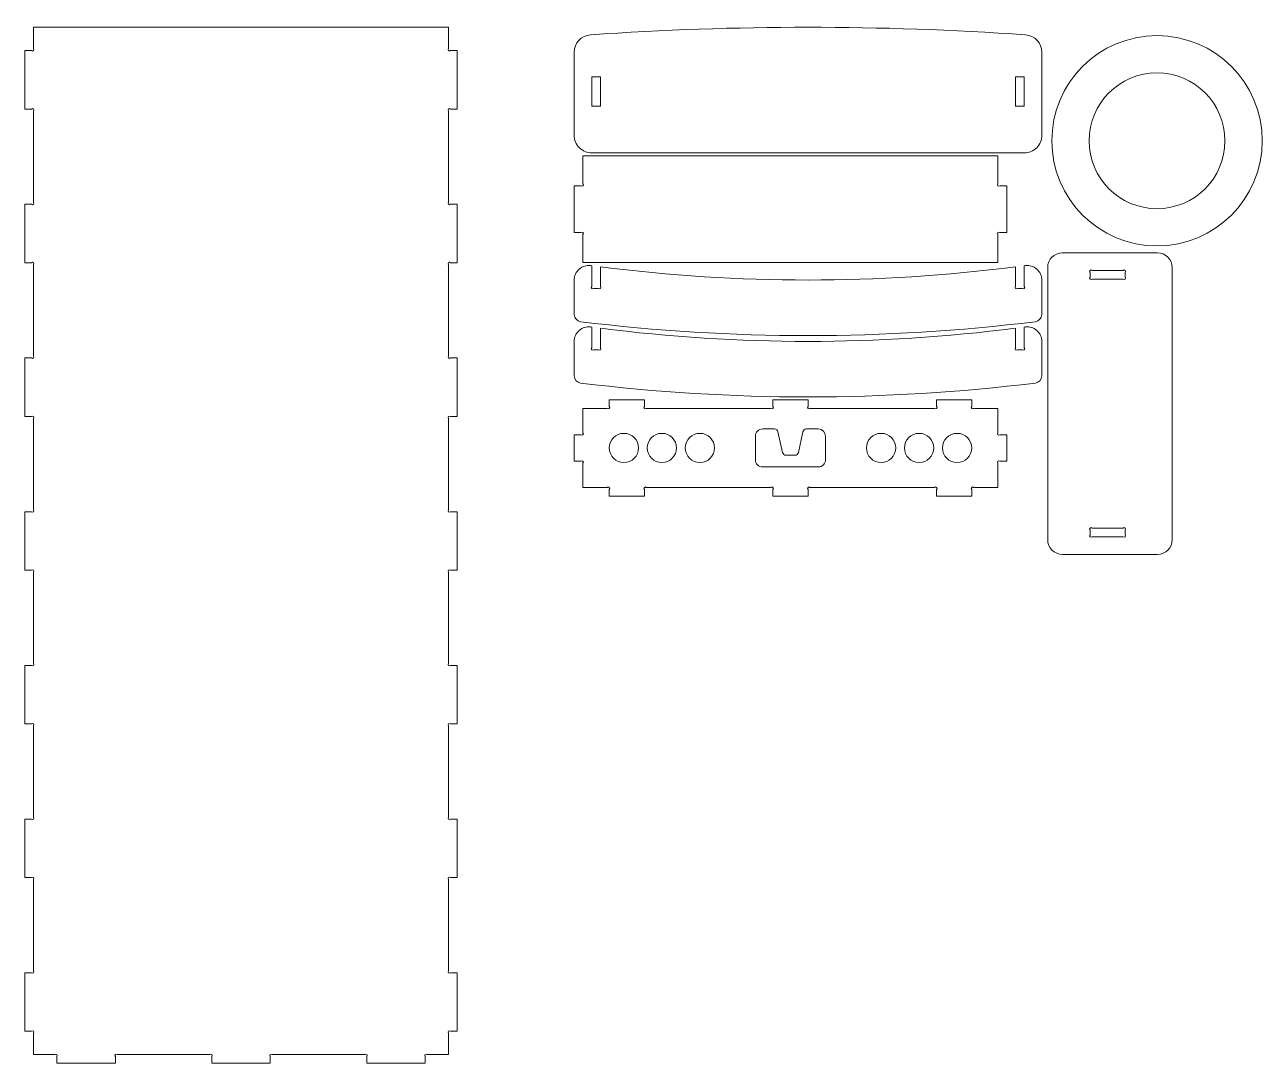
# Model space of a CAD drawing. Header units: millimetres. Extents: x -3400 to 3377, y -901 to 904.
# Drawn here: x 1260 to 3377, y -873 to 904 of the extents above; entities that cross this region are included whole.
import ezdxf

# ---------------------------------------------------------------- set-up
doc = ezdxf.new("R2010")
doc.units = ezdxf.units.MM
doc.header["$MEASUREMENT"] = 0
doc.layers.add('layer 1', color=7, linetype='Continuous')

msp = doc.modelspace()

# ---------------------------------------------------------------- linework, layer by layer
at = {"layer": 'layer 1', "color": 250, "lineweight": 20}
for points, knots in [([(1580, -873.1613), (1580, -873.1613), (1680, -873.1613), (1680, -873.1613), (1680, -873.1613), (1680, -873.1613), (1680, -861.5555), (1680, -861.5555), (1680, -861.5555), (1679.0628, -860.6182), (1679.0628, -859.0986), (1680, -858.1613), (1680, -858.1613), (1680.9373, -857.2241), (1682.4569, -857.2241), (1683.3942, -858.1613), (1683.3942, -858.1613), (1683.3942, -858.1613), (1841.6057, -858.1613), (1841.6057, -858.1613), (1841.6057, -858.1613), (1842.543, -857.2241), (1844.0626, -857.2241), (1844.9999, -858.1613), (1844.9999, -858.1613), (1845.9371, -859.0986), (1845.9371, -860.6182), (1844.9999, -861.5555), (1844.9999, -861.5555), (1844.9999, -861.5555), (1844.9999, -873.1613), (1844.9999, -873.1613), (1844.9999, -873.1613), (1844.9999, -873.1613), (1944.9999, -873.1613), (1944.9999, -873.1613), (1944.9999, -873.1613), (1944.9999, -873.1613), (1944.9999, -861.5555), (1944.9999, -861.5555), (1944.9999, -861.5555), (1944.0627, -860.6182), (1944.0627, -859.0986), (1944.9999, -858.1613), (1944.9999, -858.1613), (1945.9372, -857.2241), (1947.4568, -857.2241), (1948.3941, -858.1613), (1948.3941, -858.1613), (1948.3941, -858.1613), (1984.9999, -858.1613), (1984.9999, -858.1613), (1984.9999, -858.1613), (1984.9999, -858.1613), (1984.9999, -821.5555), (1984.9999, -821.5555), (1984.9999, -821.5555), (1984.0627, -820.6182), (1984.0627, -819.0986), (1984.9999, -818.1613), (1984.9999, -818.1613), (1985.9372, -817.2241), (1987.4568, -817.2241), (1988.3941, -818.1613), (1988.3941, -818.1613), (1988.3941, -818.1613), (1999.9999, -818.1613), (1999.9999, -818.1613), (1999.9999, -818.1613), (1999.9999, -818.1613), (1999.9999, -718.1613), (1999.9999, -718.1613), (1999.9999, -718.1613), (1999.9999, -718.1613), (1988.3941, -718.1613), (1988.3941, -718.1613), (1988.3941, -718.1613), (1987.4568, -719.0985), (1985.9372, -719.0985), (1984.9999, -718.1613), (1984.9999, -718.1613), (1984.0627, -717.224), (1984.0627, -715.7044), (1984.9999, -714.7671), (1984.9999, -714.7671), (1984.9999, -714.7671), (1984.9999, -558.5286), (1984.9999, -558.5286), (1984.9999, -558.5286), (1984.0627, -557.5913), (1984.0627, -556.0717), (1984.9999, -555.1344), (1984.9999, -555.1344), (1985.9372, -554.1972), (1987.4568, -554.1972), (1988.3941, -555.1344), (1988.3941, -555.1344), (1988.3941, -555.1344), (1999.9999, -555.1344), (1999.9999, -555.1344), (1999.9999, -555.1344), (1999.9999, -555.1344), (1999.9999, -455.1344), (1999.9999, -455.1344), (1999.9999, -455.1344), (1999.9999, -455.1344), (1988.3941, -455.1344), (1988.3941, -455.1344), (1988.3941, -455.1344), (1987.4568, -456.0716), (1985.9372, -456.0716), (1984.9999, -455.1344), (1984.9999, -455.1344), (1984.0627, -454.1971), (1984.0627, -452.6775), (1984.9999, -451.7402), (1984.9999, -451.7402), (1984.9999, -451.7402), (1984.9999, -295.5017), (1984.9999, -295.5017), (1984.9999, -295.5017), (1984.0627, -294.5644), (1984.0627, -293.0448), (1984.9999, -292.1075), (1984.9999, -292.1075), (1985.9372, -291.1703), (1987.4568, -291.1703), (1988.3941, -292.1075), (1988.3941, -292.1075), (1988.3941, -292.1075), (1999.9999, -292.1075), (1999.9999, -292.1075), (1999.9999, -292.1075), (1999.9999, -292.1075), (1999.9999, -192.1076), (1999.9999, -192.1076), (1999.9999, -192.1076), (1999.9999, -192.1076), (1988.3941, -192.1075), (1988.3941, -192.1075), (1988.3941, -192.1075), (1987.4568, -193.0447), (1985.9372, -193.0447), (1984.9999, -192.1075), (1984.9999, -192.1075), (1984.0627, -191.1702), (1984.0627, -189.6506), (1984.9999, -188.7133), (1984.9999, -188.7133), (1984.9999, -188.7133), (1984.9999, -32.4748), (1984.9999, -32.4748), (1984.9999, -32.4748), (1984.0627, -31.5375), (1984.0627, -30.0179), (1984.9999, -29.0806), (1984.9999, -29.0806), (1985.9372, -28.1434), (1987.4568, -28.1434), (1988.3941, -29.0806), (1988.3941, -29.0806), (1988.3941, -29.0806), (1999.9999, -29.0806), (1999.9999, -29.0806), (1999.9999, -29.0806), (1999.9999, -29.0806), (1999.9999, 70.9193), (1999.9999, 70.9193), (1999.9999, 70.9193), (1999.9999, 70.9193), (1988.3941, 70.9194), (1988.3941, 70.9194), (1988.3941, 70.9194), (1987.4568, 69.9822), (1985.9372, 69.9822), (1984.9999, 70.9194), (1984.9999, 70.9194), (1984.0627, 71.8567), (1984.0627, 73.3763), (1984.9999, 74.3136), (1984.9999, 74.3136), (1984.9999, 74.3136), (1984.9999, 230.5521), (1984.9999, 230.5521), (1984.9999, 230.5521), (1984.0627, 231.4894), (1984.0627, 233.009), (1984.9999, 233.9463), (1984.9999, 233.9463), (1985.9372, 234.8835), (1987.4568, 234.8835), (1988.3941, 233.9463), (1988.3941, 233.9463), (1988.3941, 233.9463), (1999.9999, 233.9463), (1999.9999, 233.9463), (1999.9999, 233.9463), (1999.9999, 233.9463), (1999.9999, 333.9463), (1999.9999, 333.9463), (1999.9999, 333.9463), (1999.9999, 333.9463), (1988.3941, 333.9463), (1988.3941, 333.9463), (1988.3941, 333.9463), (1987.4568, 333.0091), (1985.9372, 333.0091), (1984.9999, 333.9463), (1984.9999, 333.9463), (1984.0627, 334.8836), (1984.0627, 336.4032), (1984.9999, 337.3405), (1984.9999, 337.3405), (1984.9999, 337.3405), (1984.9999, 493.579), (1984.9999, 493.579), (1984.9999, 493.579), (1984.0627, 494.5163), (1984.0627, 496.0359), (1984.9999, 496.9732), (1984.9999, 496.9732), (1985.9372, 497.9104), (1987.4568, 497.9104), (1988.3941, 496.9732), (1988.3941, 496.9732), (1988.3941, 496.9732), (1999.9999, 496.9731), (1999.9999, 496.9731), (1999.9999, 496.9731), (1999.9999, 496.9731), (1999.9999, 596.9731), (1999.9999, 596.9731), (1999.9999, 596.9731), (1999.9999, 596.9731), (1988.3941, 596.9732), (1988.3941, 596.9732), (1988.3941, 596.9732), (1987.4568, 596.036), (1985.9372, 596.036), (1984.9999, 596.9732), (1984.9999, 596.9732), (1984.0627, 597.9105), (1984.0627, 599.4301), (1984.9999, 600.3674), (1984.9999, 600.3674), (1984.9999, 600.3674), (1984.9999, 756.6059), (1984.9999, 756.6059), (1984.9999, 756.6059), (1984.0627, 757.5432), (1984.0627, 759.0628), (1984.9999, 760.0001), (1984.9999, 760.0001), (1985.9372, 760.9373), (1987.4568, 760.9373), (1988.3941, 760.0001), (1988.3941, 760.0001), (1988.3941, 760.0001), (1999.9999, 760), (1999.9999, 760), (1999.9999, 760), (1999.9999, 760), (1999.9999, 860), (1999.9999, 860), (1999.9999, 860), (1999.9999, 860), (1988.3941, 860.0001), (1988.3941, 860.0001), (1988.3941, 860.0001), (1987.4568, 859.0629), (1985.9372, 859.0629), (1984.9999, 860.0001), (1984.9999, 860.0001), (1984.0627, 860.9374), (1984.0627, 862.457), (1984.9999, 863.3943), (1984.9999, 863.3943), (1984.9999, 863.3943), (1984.9999, 900), (1984.9999, 900), (1984.9999, 900), (1984.9999, 900), (1275.0001, 900), (1275.0001, 900), (1275.0001, 900), (1275.0001, 900), (1275.0001, 863.3943), (1275.0001, 863.3943), (1275.0001, 863.3943), (1275.9373, 862.457), (1275.9373, 860.9374), (1275.0001, 860.0001), (1275.0001, 860.0001), (1274.0628, 859.0629), (1272.5432, 859.0629), (1271.606, 860), (1271.606, 860), (1271.606, 860), (1260.0001, 860), (1260.0001, 860), (1260.0001, 860), (1260.0001, 860), (1260.0001, 760), (1260.0001, 760), (1260.0001, 760), (1260.0001, 760), (1271.6059, 760.0001), (1271.6059, 760.0001), (1271.6059, 760.0001), (1272.5432, 760.9373), (1274.0628, 760.9373), (1275.0001, 760.0001), (1275.0001, 760.0001), (1275.9373, 759.0628), (1275.9373, 757.5432), (1275.0001, 756.6059), (1275.0001, 756.6059), (1275.0001, 756.6059), (1275.0001, 600.3674), (1275.0001, 600.3674), (1275.0001, 600.3674), (1275.9373, 599.4301), (1275.9373, 597.9105), (1275.0001, 596.9732), (1275.0001, 596.9732), (1274.0628, 596.036), (1272.5432, 596.036), (1271.606, 596.9731), (1271.606, 596.9731), (1271.606, 596.9731), (1260.0001, 596.9731), (1260.0001, 596.9731), (1260.0001, 596.9731), (1260.0001, 596.9731), (1260.0001, 496.9731), (1260.0001, 496.9731), (1260.0001, 496.9731), (1260.0001, 496.9731), (1271.6059, 496.9732), (1271.6059, 496.9732), (1271.6059, 496.9732), (1272.5432, 497.9104), (1274.0628, 497.9104), (1275.0001, 496.9732), (1275.0001, 496.9732), (1275.9373, 496.0359), (1275.9373, 494.5163), (1275.0001, 493.579), (1275.0001, 493.579), (1275.0001, 493.579), (1275.0001, 337.3405), (1275.0001, 337.3405), (1275.0001, 337.3405), (1275.9373, 336.4032), (1275.9373, 334.8836), (1275.0001, 333.9463), (1275.0001, 333.9463), (1274.0628, 333.0091), (1272.5432, 333.0091), (1271.6059, 333.9463), (1271.6059, 333.9463), (1271.6059, 333.9463), (1260.0001, 333.9463), (1260.0001, 333.9463), (1260.0001, 333.9463), (1260.0001, 333.9463), (1260.0001, 233.9463), (1260.0001, 233.9463), (1260.0001, 233.9463), (1260.0001, 233.9463), (1271.6059, 233.9463), (1271.6059, 233.9463), (1271.6059, 233.9463), (1272.5432, 234.8835), (1274.0628, 234.8835), (1275.0001, 233.9463), (1275.0001, 233.9463), (1275.9373, 233.009), (1275.9373, 231.4894), (1275.0001, 230.5521), (1275.0001, 230.5521), (1275.0001, 230.5521), (1275.0001, 74.3136), (1275.0001, 74.3136), (1275.0001, 74.3136), (1275.9373, 73.3763), (1275.9373, 71.8567), (1275.0001, 70.9194), (1275.0001, 70.9194), (1274.0628, 69.9822), (1272.5432, 69.9822), (1271.606, 70.9193), (1271.606, 70.9193), (1271.606, 70.9193), (1260.0001, 70.9193), (1260.0001, 70.9193), (1260.0001, 70.9193), (1260.0001, 70.9193), (1260.0001, -29.0806), (1260.0001, -29.0806), (1260.0001, -29.0806), (1260.0001, -29.0806), (1271.6059, -29.0806), (1271.6059, -29.0806), (1271.6059, -29.0806), (1272.5432, -28.1434), (1274.0628, -28.1434), (1275.0001, -29.0806), (1275.0001, -29.0806), (1275.9373, -30.0179), (1275.9373, -31.5375), (1275.0001, -32.4748), (1275.0001, -32.4748), (1275.0001, -32.4748), (1275.0001, -188.7133), (1275.0001, -188.7133), (1275.0001, -188.7133), (1275.9373, -189.6506), (1275.9373, -191.1702), (1275.0001, -192.1075), (1275.0001, -192.1075), (1274.0628, -193.0447), (1272.5432, -193.0447), (1271.606, -192.1076), (1271.606, -192.1076), (1271.606, -192.1076), (1260.0001, -192.1076), (1260.0001, -192.1076), (1260.0001, -192.1076), (1260.0001, -192.1076), (1260.0001, -292.1075), (1260.0001, -292.1075), (1260.0001, -292.1075), (1260.0001, -292.1075), (1271.6059, -292.1075), (1271.6059, -292.1075), (1271.6059, -292.1075), (1272.5432, -291.1703), (1274.0628, -291.1703), (1275.0001, -292.1075), (1275.0001, -292.1075), (1275.9373, -293.0448), (1275.9373, -294.5644), (1275.0001, -295.5017), (1275.0001, -295.5017), (1275.0001, -295.5017), (1275.0001, -451.7402), (1275.0001, -451.7402), (1275.0001, -451.7402), (1275.9373, -452.6775), (1275.9373, -454.1971), (1275.0001, -455.1344), (1275.0001, -455.1344), (1274.0628, -456.0716), (1272.5432, -456.0716), (1271.6059, -455.1344), (1271.6059, -455.1344), (1271.6059, -455.1344), (1260.0001, -455.1344), (1260.0001, -455.1344), (1260.0001, -455.1344), (1260.0001, -455.1344), (1260.0001, -555.1344), (1260.0001, -555.1344), (1260.0001, -555.1344), (1260.0001, -555.1344), (1271.6059, -555.1344), (1271.6059, -555.1344), (1271.6059, -555.1344), (1272.5432, -554.1972), (1274.0628, -554.1972), (1275.0001, -555.1344), (1275.0001, -555.1344), (1275.9373, -556.0717), (1275.9373, -557.5913), (1275.0001, -558.5286), (1275.0001, -558.5286), (1275.0001, -558.5286), (1275.0001, -714.7671), (1275.0001, -714.7671), (1275.0001, -714.7671), (1275.9373, -715.7044), (1275.9373, -717.224), (1275.0001, -718.1613), (1275.0001, -718.1613), (1274.0628, -719.0985), (1272.5432, -719.0985), (1271.6059, -718.1613), (1271.6059, -718.1613), (1271.6059, -718.1613), (1260.0001, -718.1613), (1260.0001, -718.1613), (1260.0001, -718.1613), (1260.0001, -718.1613), (1260.0001, -818.1613), (1260.0001, -818.1613), (1260.0001, -818.1613), (1260.0001, -818.1613), (1271.6059, -818.1613), (1271.6059, -818.1613), (1271.6059, -818.1613), (1272.5432, -817.2241), (1274.0628, -817.2241), (1275.0001, -818.1613), (1275.0001, -818.1613), (1275.9373, -819.0986), (1275.9373, -820.6182), (1275.0001, -821.5555), (1275.0001, -821.5555), (1275.0001, -821.5555), (1275.0001, -858.1613), (1275.0001, -858.1613), (1275.0001, -858.1613), (1275.0001, -858.1613), (1311.6059, -858.1613), (1311.6059, -858.1613), (1311.6059, -858.1613), (1312.5432, -857.2241), (1314.0628, -857.2241), (1315.0001, -858.1613), (1315.0001, -858.1613), (1315.9373, -859.0986), (1315.9373, -860.6182), (1315.0001, -861.5555), (1315.0001, -861.5555), (1315.0001, -861.5555), (1315.0001, -873.1613), (1315.0001, -873.1613), (1315.0001, -873.1613), (1315.0001, -873.1613), (1415.0001, -873.1613), (1415.0001, -873.1613), (1415.0001, -873.1613), (1415.0001, -873.1613), (1415.0001, -861.5555), (1415.0001, -861.5555), (1415.0001, -861.5555), (1414.0629, -860.6182), (1414.0629, -859.0986), (1415.0001, -858.1613), (1415.0001, -858.1613), (1415.9374, -857.2241), (1417.457, -857.2241), (1418.3943, -858.1613), (1418.3943, -858.1613), (1418.3943, -858.1613), (1576.6058, -858.1613), (1576.6058, -858.1613), (1576.6058, -858.1613), (1577.5431, -857.2241), (1579.0627, -857.2241), (1580, -858.1613), (1580, -858.1613), (1580.9372, -859.0986), (1580.9372, -860.6182), (1580, -861.5555), (1580, -861.5555), (1580, -861.5555), (1580, -873.1613), (1580, -873.1613)], [0, 0, 0, 0, 0.007092199, 0.007092199, 0.007092199, 0.007092199, 0.014184397, 0.014184397, 0.014184397, 0.014184397, 0.021276596, 0.021276596, 0.021276596, 0.021276596, 0.028368794, 0.028368794, 0.028368794, 0.028368794, 0.035460993, 0.035460993, 0.035460993, 0.035460993, 0.042553191, 0.042553191, 0.042553191, 0.042553191, 0.04964539, 0.04964539, 0.04964539, 0.04964539, 0.056737589, 0.056737589, 0.056737589, 0.056737589, 0.063829787, 0.063829787, 0.063829787, 0.063829787, 0.070921986, 0.070921986, 0.070921986, 0.070921986, 0.078014184, 0.078014184, 0.078014184, 0.078014184, 0.085106383, 0.085106383, 0.085106383, 0.085106383, 0.092198582, 0.092198582, 0.092198582, 0.092198582, 0.09929078, 0.09929078, 0.09929078, 0.09929078, 0.106382979, 0.106382979, 0.106382979, 0.106382979, 0.113475177, 0.113475177, 0.113475177, 0.113475177, 0.120567376, 0.120567376, 0.120567376, 0.120567376, 0.127659574, 0.127659574, 0.127659574, 0.127659574, 0.134751773, 0.134751773, 0.134751773, 0.134751773, 0.141843972, 0.141843972, 0.141843972, 0.141843972, 0.14893617, 0.14893617, 0.14893617, 0.14893617, 0.156028369, 0.156028369, 0.156028369, 0.156028369, 0.163120567, 0.163120567, 0.163120567, 0.163120567, 0.170212766, 0.170212766, 0.170212766, 0.170212766, 0.177304965, 0.177304965, 0.177304965, 0.177304965, 0.184397163, 0.184397163, 0.184397163, 0.184397163, 0.191489362, 0.191489362, 0.191489362, 0.191489362, 0.19858156, 0.19858156, 0.19858156, 0.19858156, 0.205673759, 0.205673759, 0.205673759, 0.205673759, 0.212765957, 0.212765957, 0.212765957, 0.212765957, 0.219858156, 0.219858156, 0.219858156, 0.219858156, 0.226950355, 0.226950355, 0.226950355, 0.226950355, 0.234042553, 0.234042553, 0.234042553, 0.234042553, 0.241134752, 0.241134752, 0.241134752, 0.241134752, 0.24822695, 0.24822695, 0.24822695, 0.24822695, 0.255319149, 0.255319149, 0.255319149, 0.255319149, 0.262411348, 0.262411348, 0.262411348, 0.262411348, 0.269503546, 0.269503546, 0.269503546, 0.269503546, 0.276595745, 0.276595745, 0.276595745, 0.276595745, 0.283687943, 0.283687943, 0.283687943, 0.283687943, 0.290780142, 0.290780142, 0.290780142, 0.290780142, 0.29787234, 0.29787234, 0.29787234, 0.29787234, 0.304964539, 0.304964539, 0.304964539, 0.304964539, 0.312056738, 0.312056738, 0.312056738, 0.312056738, 0.319148936, 0.319148936, 0.319148936, 0.319148936, 0.326241135, 0.326241135, 0.326241135, 0.326241135, 0.333333333, 0.333333333, 0.333333333, 0.333333333, 0.340425532, 0.340425532, 0.340425532, 0.340425532, 0.34751773, 0.34751773, 0.34751773, 0.34751773, 0.354609929, 0.354609929, 0.354609929, 0.354609929, 0.361702128, 0.361702128, 0.361702128, 0.361702128, 0.368794326, 0.368794326, 0.368794326, 0.368794326, 0.375886525, 0.375886525, 0.375886525, 0.375886525, 0.382978723, 0.382978723, 0.382978723, 0.382978723, 0.390070922, 0.390070922, 0.390070922, 0.390070922, 0.397163121, 0.397163121, 0.397163121, 0.397163121, 0.404255319, 0.404255319, 0.404255319, 0.404255319, 0.411347518, 0.411347518, 0.411347518, 0.411347518, 0.418439716, 0.418439716, 0.418439716, 0.418439716, 0.425531915, 0.425531915, 0.425531915, 0.425531915, 0.432624113, 0.432624113, 0.432624113, 0.432624113, 0.439716312, 0.439716312, 0.439716312, 0.439716312, 0.446808511, 0.446808511, 0.446808511, 0.446808511, 0.453900709, 0.453900709, 0.453900709, 0.453900709, 0.460992908, 0.460992908, 0.460992908, 0.460992908, 0.468085106, 0.468085106, 0.468085106, 0.468085106, 0.475177305, 0.475177305, 0.475177305, 0.475177305, 0.482269504, 0.482269504, 0.482269504, 0.482269504, 0.489361702, 0.489361702, 0.489361702, 0.489361702, 0.496453901, 0.496453901, 0.496453901, 0.496453901, 0.503546099, 0.503546099, 0.503546099, 0.503546099, 0.510638298, 0.510638298, 0.510638298, 0.510638298, 0.517730496, 0.517730496, 0.517730496, 0.517730496, 0.524822695, 0.524822695, 0.524822695, 0.524822695, 0.531914894, 0.531914894, 0.531914894, 0.531914894, 0.539007092, 0.539007092, 0.539007092, 0.539007092, 0.546099291, 0.546099291, 0.546099291, 0.546099291, 0.553191489, 0.553191489, 0.553191489, 0.553191489, 0.560283688, 0.560283688, 0.560283688, 0.560283688, 0.567375887, 0.567375887, 0.567375887, 0.567375887, 0.574468085, 0.574468085, 0.574468085, 0.574468085, 0.581560284, 0.581560284, 0.581560284, 0.581560284, 0.588652482, 0.588652482, 0.588652482, 0.588652482, 0.595744681, 0.595744681, 0.595744681, 0.595744681, 0.602836879, 0.602836879, 0.602836879, 0.602836879, 0.609929078, 0.609929078, 0.609929078, 0.609929078, 0.617021277, 0.617021277, 0.617021277, 0.617021277, 0.624113475, 0.624113475, 0.624113475, 0.624113475, 0.631205674, 0.631205674, 0.631205674, 0.631205674, 0.638297872, 0.638297872, 0.638297872, 0.638297872, 0.645390071, 0.645390071, 0.645390071, 0.645390071, 0.65248227, 0.65248227, 0.65248227, 0.65248227, 0.659574468, 0.659574468, 0.659574468, 0.659574468, 0.666666667, 0.666666667, 0.666666667, 0.666666667, 0.673758865, 0.673758865, 0.673758865, 0.673758865, 0.680851064, 0.680851064, 0.680851064, 0.680851064, 0.687943262, 0.687943262, 0.687943262, 0.687943262, 0.695035461, 0.695035461, 0.695035461, 0.695035461, 0.70212766, 0.70212766, 0.70212766, 0.70212766, 0.709219858, 0.709219858, 0.709219858, 0.709219858, 0.716312057, 0.716312057, 0.716312057, 0.716312057, 0.723404255, 0.723404255, 0.723404255, 0.723404255, 0.730496454, 0.730496454, 0.730496454, 0.730496454, 0.737588652, 0.737588652, 0.737588652, 0.737588652, 0.744680851, 0.744680851, 0.744680851, 0.744680851, 0.75177305, 0.75177305, 0.75177305, 0.75177305, 0.758865248, 0.758865248, 0.758865248, 0.758865248, 0.765957447, 0.765957447, 0.765957447, 0.765957447, 0.773049645, 0.773049645, 0.773049645, 0.773049645, 0.780141844, 0.780141844, 0.780141844, 0.780141844, 0.787234043, 0.787234043, 0.787234043, 0.787234043, 0.794326241, 0.794326241, 0.794326241, 0.794326241, 0.80141844, 0.80141844, 0.80141844, 0.80141844, 0.808510638, 0.808510638, 0.808510638, 0.808510638, 0.815602837, 0.815602837, 0.815602837, 0.815602837, 0.822695035, 0.822695035, 0.822695035, 0.822695035, 0.829787234, 0.829787234, 0.829787234, 0.829787234, 0.836879433, 0.836879433, 0.836879433, 0.836879433, 0.843971631, 0.843971631, 0.843971631, 0.843971631, 0.85106383, 0.85106383, 0.85106383, 0.85106383, 0.858156028, 0.858156028, 0.858156028, 0.858156028, 0.865248227, 0.865248227, 0.865248227, 0.865248227, 0.872340426, 0.872340426, 0.872340426, 0.872340426, 0.879432624, 0.879432624, 0.879432624, 0.879432624, 0.886524823, 0.886524823, 0.886524823, 0.886524823, 0.893617021, 0.893617021, 0.893617021, 0.893617021, 0.90070922, 0.90070922, 0.90070922, 0.90070922, 0.907801418, 0.907801418, 0.907801418, 0.907801418, 0.914893617, 0.914893617, 0.914893617, 0.914893617, 0.921985816, 0.921985816, 0.921985816, 0.921985816, 0.929078014, 0.929078014, 0.929078014, 0.929078014, 0.936170213, 0.936170213, 0.936170213, 0.936170213, 0.943262411, 0.943262411, 0.943262411, 0.943262411, 0.95035461, 0.95035461, 0.95035461, 0.95035461, 0.957446809, 0.957446809, 0.957446809, 0.957446809, 0.964539007, 0.964539007, 0.964539007, 0.964539007, 0.971631206, 0.971631206, 0.971631206, 0.971631206, 0.978723404, 0.978723404, 0.978723404, 0.978723404, 0.985815603, 0.985815603, 0.985815603, 0.985815603, 1, 1, 1, 1]), ([(2969.999, 685.0004), (2969.999, 685.0004), (2230.0001, 685.0004), (2230.0001, 685.0004), (2230.0001, 685.0004), (2222.0436, 685.0004), (2214.413, 688.1611), (2208.7869, 693.7872), (2208.7869, 693.7872), (2203.1608, 699.4133), (2200.0001, 707.0439), (2200.0001, 715.0004), (2200.0001, 715.0004), (2200.0001, 715.0004), (2200.0001, 857.0958), (2200.0001, 857.0958), (2200.0001, 857.0958), (2200.0001, 872.8531), (2212.1909, 885.925), (2227.91, 887.0228), (2227.91, 887.0228), (2475.6585, 904.3252), (2724.3122, 904.3259), (2972.0749, 887.0238), (2972.0749, 887.0238), (2987.8082, 885.925), (2999.999, 872.8531), (2999.999, 857.0958), (2999.999, 857.0958), (2999.999, 857.0958), (2999.999, 715.0004), (2999.999, 715.0004), (2999.999, 715.0004), (2999.999, 707.0439), (2996.8383, 699.4133), (2991.2122, 693.7872), (2991.2122, 693.7872), (2985.5861, 688.1611), (2977.9555, 685.0004), (2969.999, 685.0004)], [0, 0, 0, 0, 0.090909091, 0.090909091, 0.090909091, 0.090909091, 0.181818182, 0.181818182, 0.181818182, 0.181818182, 0.272727273, 0.272727273, 0.272727273, 0.272727273, 0.363636364, 0.363636364, 0.363636364, 0.363636364, 0.454545455, 0.454545455, 0.454545455, 0.454545455, 0.545454545, 0.545454545, 0.545454545, 0.545454545, 0.636363636, 0.636363636, 0.636363636, 0.636363636, 0.727272727, 0.727272727, 0.727272727, 0.727272727, 0.818181818, 0.818181818, 0.818181818, 0.818181818, 1, 1, 1, 1]), ([(3017.1089, 705.7097), (3017.1089, 606.2991), (3097.6983, 525.7097), (3197.1089, 525.7097), (3197.1089, 525.7097), (3296.5194, 525.7097), (3377.1089, 606.2991), (3377.1089, 705.7097), (3377.1089, 705.7097), (3377.1089, 805.1203), (3296.5194, 885.7097), (3197.1089, 885.7097), (3197.1089, 885.7097), (3097.6983, 885.7097), (3017.1089, 805.1203), (3017.1089, 705.7097)], [0, 0, 0, 0, 0.2, 0.2, 0.2, 0.2, 0.4, 0.4, 0.4, 0.4, 0.6, 0.6, 0.6, 0.6, 1, 1, 1, 1]), ([(2245, 765.0003), (2245, 765.0003), (2245, 815.0002), (2245, 815.0002), (2245, 815.0002), (2245, 815.0002), (2230.0001, 815.0002), (2230.0001, 815.0002), (2230.0001, 815.0002), (2230.0001, 815.0002), (2230.0001, 765.0003), (2230.0001, 765.0003), (2230.0001, 765.0003), (2230.0001, 765.0003), (2245, 765.0003), (2245, 765.0003)], [0, 0, 0, 0, 0.2, 0.2, 0.2, 0.2, 0.4, 0.4, 0.4, 0.4, 0.6, 0.6, 0.6, 0.6, 1, 1, 1, 1]), ([(2954.9991, 815.0002), (2954.9991, 815.0002), (2954.9991, 765.0003), (2954.9991, 765.0003), (2954.9991, 765.0003), (2954.9991, 765.0003), (2969.999, 765.0003), (2969.999, 765.0003), (2969.999, 765.0003), (2969.999, 765.0003), (2969.999, 815.0002), (2969.999, 815.0002), (2969.999, 815.0002), (2969.999, 815.0002), (2954.9991, 815.0002), (2954.9991, 815.0002)], [0, 0, 0, 0, 0.2, 0.2, 0.2, 0.2, 0.4, 0.4, 0.4, 0.4, 0.6, 0.6, 0.6, 0.6, 1, 1, 1, 1]), ([(3197.1089, 589.4495), (3132.9006, 589.4495), (3080.8487, 641.5014), (3080.8487, 705.7097), (3080.8487, 705.7097), (3080.8487, 769.918), (3132.9006, 821.9699), (3197.1089, 821.9699), (3197.1089, 821.9699), (3261.3171, 821.9699), (3313.3691, 769.918), (3313.3691, 705.7097), (3313.3691, 705.7097), (3313.3691, 641.5014), (3261.3171, 589.4495), (3197.1089, 589.4495)], [0, 0, 0, 0, 0.2, 0.2, 0.2, 0.2, 0.4, 0.4, 0.4, 0.4, 0.6, 0.6, 0.6, 0.6, 1, 1, 1, 1]), ([(2215.0001, 680.0004), (2215.0001, 680.0004), (2924.9993, 680.0004), (2924.9993, 680.0004), (2924.9993, 680.0004), (2924.9993, 680.0004), (2924.9993, 631.9604), (2924.9993, 631.9604), (2924.9993, 631.9604), (2924.0621, 631.0231), (2924.0621, 629.5035), (2924.9993, 628.5662), (2924.9993, 628.5662), (2925.9366, 627.629), (2927.4562, 627.629), (2928.3935, 628.5662), (2928.3935, 628.5662), (2928.3935, 628.5662), (2939.9993, 628.5662), (2939.9993, 628.5662), (2939.9993, 628.5662), (2939.9993, 628.5662), (2939.9993, 548.5662), (2939.9993, 548.5662), (2939.9993, 548.5662), (2939.9993, 548.5662), (2928.3935, 548.5662), (2928.3935, 548.5662), (2928.3935, 548.5662), (2927.4562, 549.5034), (2925.9366, 549.5034), (2924.9993, 548.5662), (2924.9993, 548.5662), (2924.0621, 547.6289), (2924.0621, 546.1093), (2924.9993, 545.172), (2924.9993, 545.172), (2924.9993, 545.172), (2924.9993, 497.132), (2924.9993, 497.132), (2924.9993, 497.132), (2924.9993, 497.132), (2215.0001, 497.132), (2215.0001, 497.132), (2215.0001, 497.132), (2215.0001, 497.132), (2215.0001, 545.172), (2215.0001, 545.172), (2215.0001, 545.172), (2215.9373, 546.1093), (2215.9373, 547.6289), (2215.0001, 548.5662), (2215.0001, 548.5662), (2214.0628, 549.5034), (2212.5432, 549.5034), (2211.6059, 548.5662), (2211.6059, 548.5662), (2211.6059, 548.5662), (2200.0001, 548.5662), (2200.0001, 548.5662), (2200.0001, 548.5662), (2200.0001, 548.5662), (2200.0001, 628.5662), (2200.0001, 628.5662), (2200.0001, 628.5662), (2200.0001, 628.5662), (2211.6059, 628.5662), (2211.6059, 628.5662), (2211.6059, 628.5662), (2212.5432, 627.629), (2214.0628, 627.629), (2215.0001, 628.5662), (2215.0001, 628.5662), (2215.9373, 629.5035), (2215.9373, 631.0231), (2215.0001, 631.9604), (2215.0001, 631.9604), (2215.0001, 631.9604), (2215.0001, 680.0004), (2215.0001, 680.0004)], [0, 0, 0, 0, 0.047619048, 0.047619048, 0.047619048, 0.047619048, 0.095238095, 0.095238095, 0.095238095, 0.095238095, 0.142857143, 0.142857143, 0.142857143, 0.142857143, 0.19047619, 0.19047619, 0.19047619, 0.19047619, 0.238095238, 0.238095238, 0.238095238, 0.238095238, 0.285714286, 0.285714286, 0.285714286, 0.285714286, 0.333333333, 0.333333333, 0.333333333, 0.333333333, 0.380952381, 0.380952381, 0.380952381, 0.380952381, 0.428571429, 0.428571429, 0.428571429, 0.428571429, 0.476190476, 0.476190476, 0.476190476, 0.476190476, 0.523809524, 0.523809524, 0.523809524, 0.523809524, 0.571428571, 0.571428571, 0.571428571, 0.571428571, 0.619047619, 0.619047619, 0.619047619, 0.619047619, 0.666666667, 0.666666667, 0.666666667, 0.666666667, 0.714285714, 0.714285714, 0.714285714, 0.714285714, 0.761904762, 0.761904762, 0.761904762, 0.761904762, 0.80952381, 0.80952381, 0.80952381, 0.80952381, 0.857142857, 0.857142857, 0.857142857, 0.857142857, 0.904761905, 0.904761905, 0.904761905, 0.904761905, 1, 1, 1, 1]), ([(3223.0159, 488.8466), (3223.0159, 495.477), (3220.382, 501.8358), (3215.6936, 506.5242), (3215.6936, 506.5242), (3211.0052, 511.2126), (3204.6463, 513.8465), (3198.0159, 513.8465), (3198.0159, 513.8465), (3198.0159, 513.8465), (3035.0163, 513.8465), (3035.0163, 513.8465), (3035.0163, 513.8465), (3021.2092, 513.8465), (3010.0164, 502.6537), (3010.0163, 488.8466), (3010.0163, 488.8466), (3010.0163, 488.8466), (3010.0163, 22.8475), (3010.0163, 22.8475), (3010.0163, 22.8475), (3010.0163, 16.2171), (3012.6502, 9.8582), (3017.3386, 5.1698), (3017.3386, 5.1698), (3022.027, 0.4814), (3028.3859, -2.1525), (3035.0163, -2.1525), (3035.0163, -2.1525), (3035.0163, -2.1525), (3198.0159, -2.1525), (3198.0159, -2.1525), (3198.0159, -2.1525), (3204.6463, -2.1525), (3211.0052, 0.4814), (3215.6936, 5.1698), (3215.6936, 5.1698), (3220.382, 9.8582), (3223.0159, 16.2171), (3223.0159, 22.8475), (3223.0159, 22.8475), (3223.0159, 22.8475), (3223.0159, 488.8466), (3223.0159, 488.8466)], [0, 0, 0, 0, 0.083333333, 0.083333333, 0.083333333, 0.083333333, 0.166666667, 0.166666667, 0.166666667, 0.166666667, 0.25, 0.25, 0.25, 0.25, 0.333333333, 0.333333333, 0.333333333, 0.333333333, 0.416666667, 0.416666667, 0.416666667, 0.416666667, 0.5, 0.5, 0.5, 0.5, 0.583333333, 0.583333333, 0.583333333, 0.583333333, 0.666666667, 0.666666667, 0.666666667, 0.666666667, 0.75, 0.75, 0.75, 0.75, 0.833333333, 0.833333333, 0.833333333, 0.833333333, 1, 1, 1, 1]), ([(2989.0118, 395.9939), (2730.6278, 364.4733), (2469.3704, 364.4733), (2210.9864, 395.9939), (2210.9864, 395.9939), (2204.7148, 396.759), (2200.0001, 402.0838), (2200.0001, 408.402), (2200.0001, 408.402), (2200.0001, 408.402), (2200.0001, 467.3533), (2200.0001, 467.3533), (2200.0001, 467.3533), (2200.0001, 474.5623), (2203.1121, 481.4204), (2208.5375, 486.1676), (2208.5375, 486.1676), (2213.9629, 490.9148), (2221.1733, 493.0889), (2228.3186, 492.132), (2228.3186, 492.132), (2228.3186, 492.132), (2230, 491.9073), (2230, 491.9073), (2230, 491.9073), (2230, 491.9073), (2230, 456.1789), (2230, 456.1789), (2230, 456.1789), (2229.0628, 455.2416), (2229.0628, 453.722), (2230, 452.7847), (2230, 452.7847), (2230.9373, 451.8475), (2232.4569, 451.8475), (2233.3942, 452.7847), (2233.3942, 452.7847), (2233.3942, 452.7847), (2241.6058, 452.7847), (2241.6058, 452.7847), (2241.6058, 452.7847), (2242.5431, 451.8475), (2244.0627, 451.8475), (2245, 452.7847), (2245, 452.7847), (2245.9372, 453.722), (2245.9372, 455.2416), (2245, 456.1789), (2245, 456.1789), (2245, 456.1789), (2245, 489.9488), (2245, 489.9488), (2245, 489.9488), (2480.7073, 459.8214), (2719.2909, 459.8214), (2954.9982, 489.9488), (2954.9982, 489.9488), (2954.9982, 489.9488), (2954.9982, 456.1789), (2954.9982, 456.1789), (2954.9982, 456.1789), (2954.061, 455.2416), (2954.061, 453.722), (2954.9982, 452.7847), (2954.9982, 452.7847), (2955.9355, 451.8475), (2957.4551, 451.8475), (2958.3924, 452.7847), (2958.3924, 452.7847), (2958.3924, 452.7847), (2966.604, 452.7847), (2966.604, 452.7847), (2966.604, 452.7847), (2967.5413, 451.8475), (2969.0609, 451.8475), (2969.9982, 452.7847), (2969.9982, 452.7847), (2970.9354, 453.722), (2970.9354, 455.2416), (2969.9982, 456.1789), (2969.9982, 456.1789), (2969.9982, 456.1789), (2969.9982, 491.9073), (2969.9982, 491.9073), (2969.9982, 491.9073), (2969.9982, 491.9073), (2971.6796, 492.132), (2971.6796, 492.132), (2971.6796, 492.132), (2978.8249, 493.0889), (2986.0353, 490.9148), (2991.4607, 486.1677), (2991.4607, 486.1677), (2996.886, 481.4205), (2999.9981, 474.5624), (2999.9981, 467.3533), (2999.9981, 467.3533), (2999.9981, 467.3533), (2999.9981, 408.402), (2999.9981, 408.402), (2999.9981, 408.402), (2999.9981, 402.0838), (2995.2834, 396.759), (2989.0118, 395.9939)], [0, 0, 0, 0, 0.037037037, 0.037037037, 0.037037037, 0.037037037, 0.074074074, 0.074074074, 0.074074074, 0.074074074, 0.111111111, 0.111111111, 0.111111111, 0.111111111, 0.148148148, 0.148148148, 0.148148148, 0.148148148, 0.185185185, 0.185185185, 0.185185185, 0.185185185, 0.222222222, 0.222222222, 0.222222222, 0.222222222, 0.259259259, 0.259259259, 0.259259259, 0.259259259, 0.296296296, 0.296296296, 0.296296296, 0.296296296, 0.333333333, 0.333333333, 0.333333333, 0.333333333, 0.37037037, 0.37037037, 0.37037037, 0.37037037, 0.407407407, 0.407407407, 0.407407407, 0.407407407, 0.444444444, 0.444444444, 0.444444444, 0.444444444, 0.481481481, 0.481481481, 0.481481481, 0.481481481, 0.518518519, 0.518518519, 0.518518519, 0.518518519, 0.555555556, 0.555555556, 0.555555556, 0.555555556, 0.592592593, 0.592592593, 0.592592593, 0.592592593, 0.62962963, 0.62962963, 0.62962963, 0.62962963, 0.666666667, 0.666666667, 0.666666667, 0.666666667, 0.703703704, 0.703703704, 0.703703704, 0.703703704, 0.740740741, 0.740740741, 0.740740741, 0.740740741, 0.777777778, 0.777777778, 0.777777778, 0.777777778, 0.814814815, 0.814814815, 0.814814815, 0.814814815, 0.851851852, 0.851851852, 0.851851852, 0.851851852, 0.888888889, 0.888888889, 0.888888889, 0.888888889, 0.925925926, 0.925925926, 0.925925926, 0.925925926, 1, 1, 1, 1]), ([(3139.1219, 468.8466), (3139.1219, 468.8466), (3085.9104, 468.8466), (3085.9104, 468.8466), (3085.9104, 468.8466), (3084.9731, 467.9094), (3083.4535, 467.9094), (3082.5162, 468.8466), (3082.5162, 468.8466), (3081.579, 469.7839), (3081.579, 471.3035), (3082.5162, 472.2408), (3082.5162, 472.2408), (3082.5162, 472.2408), (3082.5162, 480.4524), (3082.5162, 480.4524), (3082.5162, 480.4524), (3081.579, 481.3897), (3081.579, 482.9093), (3082.5162, 483.8466), (3082.5162, 483.8466), (3083.4535, 484.7838), (3084.9731, 484.7838), (3085.9104, 483.8466), (3085.9104, 483.8466), (3085.9104, 483.8466), (3139.1219, 483.8466), (3139.1219, 483.8466), (3139.1219, 483.8466), (3140.0592, 484.7838), (3141.5788, 484.7838), (3142.5161, 483.8466), (3142.5161, 483.8466), (3143.4533, 482.9093), (3143.4533, 481.3897), (3142.5161, 480.4524), (3142.5161, 480.4524), (3142.5161, 480.4524), (3142.5161, 472.2408), (3142.5161, 472.2408), (3142.5161, 472.2408), (3143.4533, 471.3035), (3143.4533, 469.7839), (3142.5161, 468.8466), (3142.5161, 468.8466), (3141.5788, 467.9094), (3140.0592, 467.9094), (3139.1219, 468.8466)], [0, 0, 0, 0, 0.076923077, 0.076923077, 0.076923077, 0.076923077, 0.153846154, 0.153846154, 0.153846154, 0.153846154, 0.230769231, 0.230769231, 0.230769231, 0.230769231, 0.307692308, 0.307692308, 0.307692308, 0.307692308, 0.384615385, 0.384615385, 0.384615385, 0.384615385, 0.461538462, 0.461538462, 0.461538462, 0.461538462, 0.538461538, 0.538461538, 0.538461538, 0.538461538, 0.615384615, 0.615384615, 0.615384615, 0.615384615, 0.692307692, 0.692307692, 0.692307692, 0.692307692, 0.769230769, 0.769230769, 0.769230769, 0.769230769, 0.846153846, 0.846153846, 0.846153846, 0.846153846, 1, 1, 1, 1]), ([(2989.0118, 290.989), (2730.6278, 259.4684), (2469.3704, 259.4684), (2210.9864, 290.989), (2210.9864, 290.989), (2204.7148, 291.7541), (2200.0001, 297.0789), (2200.0001, 303.3971), (2200.0001, 303.3971), (2200.0001, 303.3971), (2200.0001, 362.3484), (2200.0001, 362.3484), (2200.0001, 362.3484), (2200.0001, 369.5574), (2203.1121, 376.4155), (2208.5375, 381.1627), (2208.5375, 381.1627), (2213.9629, 385.9099), (2221.1733, 388.084), (2228.3186, 387.1271), (2228.3186, 387.1271), (2228.3186, 387.1271), (2230, 386.9024), (2230, 386.9024), (2230, 386.9024), (2230, 386.9024), (2230, 351.174), (2230, 351.174), (2230, 351.174), (2229.0628, 350.2367), (2229.0628, 348.7171), (2230, 347.7798), (2230, 347.7798), (2230.9373, 346.8426), (2232.4569, 346.8426), (2233.3942, 347.7798), (2233.3942, 347.7798), (2233.3942, 347.7798), (2241.6058, 347.7798), (2241.6058, 347.7798), (2241.6058, 347.7798), (2242.5431, 346.8426), (2244.0627, 346.8426), (2245, 347.7798), (2245, 347.7798), (2245.9372, 348.7171), (2245.9372, 350.2367), (2245, 351.174), (2245, 351.174), (2245, 351.174), (2245, 384.9439), (2245, 384.9439), (2245, 384.9439), (2480.7073, 354.8165), (2719.2909, 354.8165), (2954.9982, 384.9439), (2954.9982, 384.9439), (2954.9982, 384.9439), (2954.9982, 351.174), (2954.9982, 351.174), (2954.9982, 351.174), (2954.061, 350.2367), (2954.061, 348.7171), (2954.9982, 347.7798), (2954.9982, 347.7798), (2955.9355, 346.8426), (2957.4551, 346.8426), (2958.3924, 347.7798), (2958.3924, 347.7798), (2958.3924, 347.7798), (2966.604, 347.7798), (2966.604, 347.7798), (2966.604, 347.7798), (2967.5413, 346.8426), (2969.0609, 346.8426), (2969.9982, 347.7798), (2969.9982, 347.7798), (2970.9354, 348.7171), (2970.9354, 350.2367), (2969.9982, 351.174), (2969.9982, 351.174), (2969.9982, 351.174), (2969.9982, 386.9024), (2969.9982, 386.9024), (2969.9982, 386.9024), (2969.9982, 386.9024), (2971.6796, 387.1271), (2971.6796, 387.1271), (2971.6796, 387.1271), (2978.8249, 388.084), (2986.0353, 385.9099), (2991.4607, 381.1628), (2991.4607, 381.1628), (2996.886, 376.4156), (2999.9981, 369.5575), (2999.9981, 362.3484), (2999.9981, 362.3484), (2999.9981, 362.3484), (2999.9981, 303.3971), (2999.9981, 303.3971), (2999.9981, 303.3971), (2999.9981, 297.0789), (2995.2834, 291.7541), (2989.0118, 290.989)], [0, 0, 0, 0, 0.037037037, 0.037037037, 0.037037037, 0.037037037, 0.074074074, 0.074074074, 0.074074074, 0.074074074, 0.111111111, 0.111111111, 0.111111111, 0.111111111, 0.148148148, 0.148148148, 0.148148148, 0.148148148, 0.185185185, 0.185185185, 0.185185185, 0.185185185, 0.222222222, 0.222222222, 0.222222222, 0.222222222, 0.259259259, 0.259259259, 0.259259259, 0.259259259, 0.296296296, 0.296296296, 0.296296296, 0.296296296, 0.333333333, 0.333333333, 0.333333333, 0.333333333, 0.37037037, 0.37037037, 0.37037037, 0.37037037, 0.407407407, 0.407407407, 0.407407407, 0.407407407, 0.444444444, 0.444444444, 0.444444444, 0.444444444, 0.481481481, 0.481481481, 0.481481481, 0.481481481, 0.518518519, 0.518518519, 0.518518519, 0.518518519, 0.555555556, 0.555555556, 0.555555556, 0.555555556, 0.592592593, 0.592592593, 0.592592593, 0.592592593, 0.62962963, 0.62962963, 0.62962963, 0.62962963, 0.666666667, 0.666666667, 0.666666667, 0.666666667, 0.703703704, 0.703703704, 0.703703704, 0.703703704, 0.740740741, 0.740740741, 0.740740741, 0.740740741, 0.777777778, 0.777777778, 0.777777778, 0.777777778, 0.814814815, 0.814814815, 0.814814815, 0.814814815, 0.851851852, 0.851851852, 0.851851852, 0.851851852, 0.888888889, 0.888888889, 0.888888889, 0.888888889, 0.925925926, 0.925925926, 0.925925926, 0.925925926, 1, 1, 1, 1]), ([(2925.0001, 205.8691), (2925.0001, 205.8691), (2925.0001, 247.4749), (2925.0001, 247.4749), (2925.0001, 247.4749), (2925.0001, 247.4749), (2883.3943, 247.4749), (2883.3943, 247.4749), (2883.3943, 247.4749), (2882.457, 246.5377), (2880.9374, 246.5377), (2880.0001, 247.4749), (2880.0001, 247.4749), (2879.0629, 248.4122), (2879.0629, 249.9318), (2880.0001, 250.8691), (2880.0001, 250.8691), (2880.0001, 250.8691), (2880.0001, 262.4749), (2880.0001, 262.4749), (2880.0001, 262.4749), (2880.0001, 262.4749), (2820.0001, 262.4749), (2820.0001, 262.4749), (2820.0001, 262.4749), (2820.0001, 262.4749), (2820.0001, 250.8691), (2820.0001, 250.8691), (2820.0001, 250.8691), (2820.9373, 249.9318), (2820.9373, 248.4122), (2820.0001, 247.4749), (2820.0001, 247.4749), (2819.0628, 246.5377), (2817.5432, 246.5377), (2816.6059, 247.4749), (2816.6059, 247.4749), (2816.6059, 247.4749), (2603.3943, 247.4749), (2603.3943, 247.4749), (2603.3943, 247.4749), (2602.457, 246.5377), (2600.9374, 246.5377), (2600.0001, 247.4749), (2600.0001, 247.4749), (2599.0629, 248.4122), (2599.0629, 249.9318), (2600.0001, 250.8691), (2600.0001, 250.8691), (2600.0001, 250.8691), (2600.0001, 262.4749), (2600.0001, 262.4749), (2600.0001, 262.4749), (2600.0001, 262.4749), (2540.0001, 262.4749), (2540.0001, 262.4749), (2540.0001, 262.4749), (2540.0001, 262.4749), (2540.0001, 250.8691), (2540.0001, 250.8691), (2540.0001, 250.8691), (2540.9373, 249.9318), (2540.9373, 248.4122), (2540.0001, 247.4749), (2540.0001, 247.4749), (2539.0628, 246.5377), (2537.5432, 246.5377), (2536.6059, 247.4749), (2536.6059, 247.4749), (2536.6059, 247.4749), (2323.3943, 247.4749), (2323.3943, 247.4749), (2323.3943, 247.4749), (2322.457, 246.5377), (2320.9374, 246.5377), (2320.0001, 247.4749), (2320.0001, 247.4749), (2319.0629, 248.4122), (2319.0629, 249.9318), (2320.0001, 250.8691), (2320.0001, 250.8691), (2320.0001, 250.8691), (2320.0001, 262.4749), (2320.0001, 262.4749), (2320.0001, 262.4749), (2320.0001, 262.4749), (2260.0001, 262.4749), (2260.0001, 262.4749), (2260.0001, 262.4749), (2260.0001, 262.4749), (2260.0001, 250.8691), (2260.0001, 250.8691), (2260.0001, 250.8691), (2260.9373, 249.9318), (2260.9373, 248.4122), (2260.0001, 247.4749), (2260.0001, 247.4749), (2259.0628, 246.5377), (2257.5432, 246.5377), (2256.6059, 247.4749), (2256.6059, 247.4749), (2256.6059, 247.4749), (2215.0001, 247.4749), (2215.0001, 247.4749), (2215.0001, 247.4749), (2215.0001, 247.4749), (2215.0001, 205.8691), (2215.0001, 205.8691), (2215.0001, 205.8691), (2215.9373, 204.9318), (2215.9373, 203.4122), (2215.0001, 202.4749), (2215.0001, 202.4749), (2214.0628, 201.5377), (2212.5432, 201.5377), (2211.6059, 202.4749), (2211.6059, 202.4749), (2211.6059, 202.4749), (2200.0001, 202.4749), (2200.0001, 202.4749), (2200.0001, 202.4749), (2200.0001, 202.4749), (2200.0001, 157.4749), (2200.0001, 157.4749), (2200.0001, 157.4749), (2200.0001, 157.4749), (2211.6059, 157.4749), (2211.6059, 157.4749), (2211.6059, 157.4749), (2212.5432, 158.4121), (2214.0628, 158.4121), (2215.0001, 157.4749), (2215.0001, 157.4749), (2215.9373, 156.5376), (2215.9373, 155.018), (2215.0001, 154.0807), (2215.0001, 154.0807), (2215.0001, 154.0807), (2215.0001, 112.4749), (2215.0001, 112.4749), (2215.0001, 112.4749), (2215.0001, 112.4749), (2256.6059, 112.4749), (2256.6059, 112.4749), (2256.6059, 112.4749), (2257.5432, 113.4121), (2259.0628, 113.4121), (2260.0001, 112.4749), (2260.0001, 112.4749), (2260.9373, 111.5376), (2260.9373, 110.018), (2260.0001, 109.0807), (2260.0001, 109.0807), (2260.0001, 109.0807), (2260.0001, 97.4749), (2260.0001, 97.4749), (2260.0001, 97.4749), (2260.0001, 97.4749), (2320.0001, 97.4749), (2320.0001, 97.4749), (2320.0001, 97.4749), (2320.0001, 97.4749), (2320.0001, 109.0807), (2320.0001, 109.0807), (2320.0001, 109.0807), (2319.0629, 110.018), (2319.0629, 111.5376), (2320.0001, 112.4749), (2320.0001, 112.4749), (2320.9374, 113.4121), (2322.457, 113.4121), (2323.3943, 112.4749), (2323.3943, 112.4749), (2323.3943, 112.4749), (2536.6059, 112.4749), (2536.6059, 112.4749), (2536.6059, 112.4749), (2537.5432, 113.4121), (2539.0628, 113.4121), (2540.0001, 112.4749), (2540.0001, 112.4749), (2540.9373, 111.5376), (2540.9373, 110.018), (2540.0001, 109.0807), (2540.0001, 109.0807), (2540.0001, 109.0807), (2540.0001, 97.4749), (2540.0001, 97.4749), (2540.0001, 97.4749), (2540.0001, 97.4749), (2600.0001, 97.4749), (2600.0001, 97.4749), (2600.0001, 97.4749), (2600.0001, 97.4749), (2600.0001, 109.0807), (2600.0001, 109.0807), (2600.0001, 109.0807), (2599.0629, 110.018), (2599.0629, 111.5376), (2600.0001, 112.4749), (2600.0001, 112.4749), (2600.9374, 113.4121), (2602.457, 113.4121), (2603.3943, 112.4749), (2603.3943, 112.4749), (2603.3943, 112.4749), (2816.6059, 112.4749), (2816.6059, 112.4749), (2816.6059, 112.4749), (2817.5432, 113.4121), (2819.0628, 113.4121), (2820.0001, 112.4749), (2820.0001, 112.4749), (2820.9373, 111.5376), (2820.9373, 110.018), (2820.0001, 109.0807), (2820.0001, 109.0807), (2820.0001, 109.0807), (2820.0001, 97.4749), (2820.0001, 97.4749), (2820.0001, 97.4749), (2820.0001, 97.4749), (2880.0001, 97.4749), (2880.0001, 97.4749), (2880.0001, 97.4749), (2880.0001, 97.4749), (2880.0001, 109.0807), (2880.0001, 109.0807), (2880.0001, 109.0807), (2879.0629, 110.018), (2879.0629, 111.5376), (2880.0001, 112.4749), (2880.0001, 112.4749), (2880.9374, 113.4121), (2882.457, 113.4121), (2883.3943, 112.4749), (2883.3943, 112.4749), (2883.3943, 112.4749), (2925.0001, 112.4749), (2925.0001, 112.4749), (2925.0001, 112.4749), (2925.0001, 112.4749), (2925.0001, 154.0807), (2925.0001, 154.0807), (2925.0001, 154.0807), (2924.0629, 155.018), (2924.0629, 156.5376), (2925.0001, 157.4749), (2925.0001, 157.4749), (2925.9374, 158.4121), (2927.457, 158.4121), (2928.3943, 157.4749), (2928.3943, 157.4749), (2928.3943, 157.4749), (2940.0001, 157.4749), (2940.0001, 157.4749), (2940.0001, 157.4749), (2940.0001, 157.4749), (2940.0001, 202.4749), (2940.0001, 202.4749), (2940.0001, 202.4749), (2940.0001, 202.4749), (2928.3943, 202.4749), (2928.3943, 202.4749), (2928.3943, 202.4749), (2927.457, 201.5377), (2925.9374, 201.5377), (2925.0001, 202.4749), (2925.0001, 202.4749), (2924.0629, 203.4122), (2924.0629, 204.9318), (2925.0001, 205.8691)], [0, 0, 0, 0, 0.014492754, 0.014492754, 0.014492754, 0.014492754, 0.028985507, 0.028985507, 0.028985507, 0.028985507, 0.043478261, 0.043478261, 0.043478261, 0.043478261, 0.057971014, 0.057971014, 0.057971014, 0.057971014, 0.072463768, 0.072463768, 0.072463768, 0.072463768, 0.086956522, 0.086956522, 0.086956522, 0.086956522, 0.101449275, 0.101449275, 0.101449275, 0.101449275, 0.115942029, 0.115942029, 0.115942029, 0.115942029, 0.130434783, 0.130434783, 0.130434783, 0.130434783, 0.144927536, 0.144927536, 0.144927536, 0.144927536, 0.15942029, 0.15942029, 0.15942029, 0.15942029, 0.173913043, 0.173913043, 0.173913043, 0.173913043, 0.188405797, 0.188405797, 0.188405797, 0.188405797, 0.202898551, 0.202898551, 0.202898551, 0.202898551, 0.217391304, 0.217391304, 0.217391304, 0.217391304, 0.231884058, 0.231884058, 0.231884058, 0.231884058, 0.246376812, 0.246376812, 0.246376812, 0.246376812, 0.260869565, 0.260869565, 0.260869565, 0.260869565, 0.275362319, 0.275362319, 0.275362319, 0.275362319, 0.289855072, 0.289855072, 0.289855072, 0.289855072, 0.304347826, 0.304347826, 0.304347826, 0.304347826, 0.31884058, 0.31884058, 0.31884058, 0.31884058, 0.333333333, 0.333333333, 0.333333333, 0.333333333, 0.347826087, 0.347826087, 0.347826087, 0.347826087, 0.362318841, 0.362318841, 0.362318841, 0.362318841, 0.376811594, 0.376811594, 0.376811594, 0.376811594, 0.391304348, 0.391304348, 0.391304348, 0.391304348, 0.405797101, 0.405797101, 0.405797101, 0.405797101, 0.420289855, 0.420289855, 0.420289855, 0.420289855, 0.434782609, 0.434782609, 0.434782609, 0.434782609, 0.449275362, 0.449275362, 0.449275362, 0.449275362, 0.463768116, 0.463768116, 0.463768116, 0.463768116, 0.47826087, 0.47826087, 0.47826087, 0.47826087, 0.492753623, 0.492753623, 0.492753623, 0.492753623, 0.507246377, 0.507246377, 0.507246377, 0.507246377, 0.52173913, 0.52173913, 0.52173913, 0.52173913, 0.536231884, 0.536231884, 0.536231884, 0.536231884, 0.550724638, 0.550724638, 0.550724638, 0.550724638, 0.565217391, 0.565217391, 0.565217391, 0.565217391, 0.579710145, 0.579710145, 0.579710145, 0.579710145, 0.594202899, 0.594202899, 0.594202899, 0.594202899, 0.608695652, 0.608695652, 0.608695652, 0.608695652, 0.623188406, 0.623188406, 0.623188406, 0.623188406, 0.637681159, 0.637681159, 0.637681159, 0.637681159, 0.652173913, 0.652173913, 0.652173913, 0.652173913, 0.666666667, 0.666666667, 0.666666667, 0.666666667, 0.68115942, 0.68115942, 0.68115942, 0.68115942, 0.695652174, 0.695652174, 0.695652174, 0.695652174, 0.710144928, 0.710144928, 0.710144928, 0.710144928, 0.724637681, 0.724637681, 0.724637681, 0.724637681, 0.739130435, 0.739130435, 0.739130435, 0.739130435, 0.753623188, 0.753623188, 0.753623188, 0.753623188, 0.768115942, 0.768115942, 0.768115942, 0.768115942, 0.782608696, 0.782608696, 0.782608696, 0.782608696, 0.797101449, 0.797101449, 0.797101449, 0.797101449, 0.811594203, 0.811594203, 0.811594203, 0.811594203, 0.826086957, 0.826086957, 0.826086957, 0.826086957, 0.84057971, 0.84057971, 0.84057971, 0.84057971, 0.855072464, 0.855072464, 0.855072464, 0.855072464, 0.869565217, 0.869565217, 0.869565217, 0.869565217, 0.884057971, 0.884057971, 0.884057971, 0.884057971, 0.898550725, 0.898550725, 0.898550725, 0.898550725, 0.913043478, 0.913043478, 0.913043478, 0.913043478, 0.927536232, 0.927536232, 0.927536232, 0.927536232, 0.942028986, 0.942028986, 0.942028986, 0.942028986, 0.956521739, 0.956521739, 0.956521739, 0.956521739, 0.971014493, 0.971014493, 0.971014493, 0.971014493, 1, 1, 1, 1]), ([(2630.0001, 199.9749), (2630.0001, 199.9749), (2630.0001, 159.9749), (2630.0001, 159.9749), (2630.0001, 159.9749), (2630.0001, 156.6597), (2628.6831, 153.4803), (2626.3389, 151.1361), (2626.3389, 151.1361), (2623.9947, 148.7919), (2620.8153, 147.4749), (2617.5001, 147.4749), (2617.5001, 147.4749), (2617.5001, 147.4749), (2522.5001, 147.4749), (2522.5001, 147.4749), (2522.5001, 147.4749), (2519.1849, 147.4749), (2516.0055, 148.7919), (2513.6613, 151.1361), (2513.6613, 151.1361), (2511.3171, 153.4803), (2510.0001, 156.6597), (2510.0001, 159.9749), (2510.0001, 159.9749), (2510.0001, 159.9749), (2510.0001, 199.9749), (2510.0001, 199.9749), (2510.0001, 199.9749), (2510.0001, 203.2901), (2511.3171, 206.4695), (2513.6613, 208.8137), (2513.6613, 208.8137), (2516.0055, 211.1579), (2519.1849, 212.4749), (2522.5001, 212.4749), (2522.5001, 212.4749), (2522.5001, 212.4749), (2542.4866, 212.4749), (2542.4866, 212.4749), (2542.4866, 212.4749), (2545.4159, 212.4749), (2547.9522, 210.4403), (2548.5877, 207.5807), (2548.5877, 207.5807), (2548.5877, 207.5807), (2556.4125, 172.3691), (2556.4125, 172.3691), (2556.4125, 172.3691), (2557.048, 169.5095), (2559.5843, 167.4749), (2562.5137, 167.4749), (2562.5137, 167.4749), (2562.5137, 167.4749), (2577.4865, 167.4749), (2577.4865, 167.4749), (2577.4865, 167.4749), (2580.4159, 167.4749), (2582.9522, 169.5095), (2583.5877, 172.3691), (2583.5877, 172.3691), (2583.5877, 172.3691), (2591.4125, 207.5807), (2591.4125, 207.5807), (2591.4125, 207.5807), (2592.048, 210.4403), (2594.5843, 212.4749), (2597.5137, 212.4749), (2597.5137, 212.4749), (2597.5137, 212.4749), (2617.5002, 212.4749), (2617.5002, 212.4749), (2617.5002, 212.4749), (2624.4037, 212.4749), (2630.0001, 206.8784), (2630.0001, 199.9749)], [0, 0, 0, 0, 0.05, 0.05, 0.05, 0.05, 0.1, 0.1, 0.1, 0.1, 0.15, 0.15, 0.15, 0.15, 0.2, 0.2, 0.2, 0.2, 0.25, 0.25, 0.25, 0.25, 0.3, 0.3, 0.3, 0.3, 0.35, 0.35, 0.35, 0.35, 0.4, 0.4, 0.4, 0.4, 0.45, 0.45, 0.45, 0.45, 0.5, 0.5, 0.5, 0.5, 0.55, 0.55, 0.55, 0.55, 0.6, 0.6, 0.6, 0.6, 0.65, 0.65, 0.65, 0.65, 0.7, 0.7, 0.7, 0.7, 0.75, 0.75, 0.75, 0.75, 0.8, 0.8, 0.8, 0.8, 0.85, 0.85, 0.85, 0.85, 0.9, 0.9, 0.9, 0.9, 1, 1, 1, 1]), ([(2285.0002, 204.9749), (2298.8073, 204.9748), (2310.0002, 193.7819), (2310.0001, 179.9748), (2310.0001, 179.9748), (2310, 166.1677), (2298.8071, 154.9749), (2285, 154.9749), (2285, 154.9749), (2271.1929, 154.9749), (2260.0001, 166.1678), (2260.0001, 179.9749), (2260.0001, 179.9749), (2260.0001, 193.782), (2271.193, 204.9749), (2285.0002, 204.9749)], [0, 0, 0, 0, 0.2, 0.2, 0.2, 0.2, 0.4, 0.4, 0.4, 0.4, 0.6, 0.6, 0.6, 0.6, 1, 1, 1, 1]), ([(2350.0002, 204.9749), (2363.8073, 204.9748), (2375.0002, 193.7819), (2375.0001, 179.9748), (2375.0001, 179.9748), (2375, 166.1677), (2363.8071, 154.9749), (2350, 154.9749), (2350, 154.9749), (2336.1929, 154.9749), (2325.0001, 166.1678), (2325.0001, 179.9749), (2325.0001, 179.9749), (2325.0001, 193.782), (2336.193, 204.9749), (2350.0002, 204.9749)], [0, 0, 0, 0, 0.2, 0.2, 0.2, 0.2, 0.4, 0.4, 0.4, 0.4, 0.6, 0.6, 0.6, 0.6, 1, 1, 1, 1]), ([(2415.0002, 204.9749), (2428.8073, 204.9748), (2440.0002, 193.7819), (2440.0001, 179.9748), (2440.0001, 179.9748), (2440, 166.1677), (2428.8071, 154.9749), (2415, 154.9749), (2415, 154.9749), (2401.1929, 154.9749), (2390.0001, 166.1678), (2390.0001, 179.9749), (2390.0001, 179.9749), (2390.0001, 193.782), (2401.193, 204.9749), (2415.0002, 204.9749)], [0, 0, 0, 0, 0.2, 0.2, 0.2, 0.2, 0.4, 0.4, 0.4, 0.4, 0.6, 0.6, 0.6, 0.6, 1, 1, 1, 1]), ([(2725.0002, 204.9749), (2738.8073, 204.9748), (2750.0002, 193.7819), (2750.0001, 179.9748), (2750.0001, 179.9748), (2750, 166.1677), (2738.8071, 154.9749), (2725, 154.9749), (2725, 154.9749), (2711.1929, 154.9749), (2700.0001, 166.1678), (2700.0001, 179.9749), (2700.0001, 179.9749), (2700.0001, 193.782), (2711.193, 204.9749), (2725.0002, 204.9749)], [0, 0, 0, 0, 0.2, 0.2, 0.2, 0.2, 0.4, 0.4, 0.4, 0.4, 0.6, 0.6, 0.6, 0.6, 1, 1, 1, 1]), ([(2765.0001, 179.9749), (2765.0001, 193.782), (2776.193, 204.9749), (2790.0002, 204.9749), (2790.0002, 204.9749), (2803.8073, 204.9748), (2815.0002, 193.7819), (2815.0001, 179.9748), (2815.0001, 179.9748), (2815, 166.1677), (2803.8071, 154.9749), (2790, 154.9749), (2790, 154.9749), (2776.1929, 154.9749), (2765.0001, 166.1678), (2765.0001, 179.9749)], [0, 0, 0, 0, 0.2, 0.2, 0.2, 0.2, 0.4, 0.4, 0.4, 0.4, 0.6, 0.6, 0.6, 0.6, 1, 1, 1, 1]), ([(2830.0001, 179.9749), (2830.0001, 193.782), (2841.193, 204.9749), (2855.0002, 204.9749), (2855.0002, 204.9749), (2868.8073, 204.9748), (2880.0002, 193.7819), (2880.0001, 179.9748), (2880.0001, 179.9748), (2880, 166.1677), (2868.8071, 154.9749), (2855, 154.9749), (2855, 154.9749), (2841.1929, 154.9749), (2830.0001, 166.1678), (2830.0001, 179.9749)], [0, 0, 0, 0, 0.2, 0.2, 0.2, 0.2, 0.4, 0.4, 0.4, 0.4, 0.6, 0.6, 0.6, 0.6, 1, 1, 1, 1]), ([(3085.9104, 42.8474), (3085.9104, 42.8474), (3139.1219, 42.8474), (3139.1219, 42.8474), (3139.1219, 42.8474), (3140.0592, 43.7846), (3141.5788, 43.7846), (3142.5161, 42.8474), (3142.5161, 42.8474), (3143.4533, 41.9101), (3143.4533, 40.3905), (3142.5161, 39.4532), (3142.5161, 39.4532), (3142.5161, 39.4532), (3142.5161, 31.2416), (3142.5161, 31.2416), (3142.5161, 31.2416), (3143.4533, 30.3043), (3143.4533, 28.7847), (3142.5161, 27.8474), (3142.5161, 27.8474), (3141.5788, 26.9102), (3140.0592, 26.9102), (3139.1219, 27.8474), (3139.1219, 27.8474), (3139.1219, 27.8474), (3085.9104, 27.8474), (3085.9104, 27.8474), (3085.9104, 27.8474), (3084.9731, 26.9102), (3083.4535, 26.9102), (3082.5162, 27.8474), (3082.5162, 27.8474), (3081.579, 28.7847), (3081.579, 30.3043), (3082.5162, 31.2416), (3082.5162, 31.2416), (3082.5162, 31.2416), (3082.5162, 39.4532), (3082.5162, 39.4532), (3082.5162, 39.4532), (3081.579, 40.3905), (3081.579, 41.9101), (3082.5162, 42.8474), (3082.5162, 42.8474), (3083.4535, 43.7846), (3084.9731, 43.7846), (3085.9104, 42.8474)], [0, 0, 0, 0, 0.076923077, 0.076923077, 0.076923077, 0.076923077, 0.153846154, 0.153846154, 0.153846154, 0.153846154, 0.230769231, 0.230769231, 0.230769231, 0.230769231, 0.307692308, 0.307692308, 0.307692308, 0.307692308, 0.384615385, 0.384615385, 0.384615385, 0.384615385, 0.461538462, 0.461538462, 0.461538462, 0.461538462, 0.538461538, 0.538461538, 0.538461538, 0.538461538, 0.615384615, 0.615384615, 0.615384615, 0.615384615, 0.692307692, 0.692307692, 0.692307692, 0.692307692, 0.769230769, 0.769230769, 0.769230769, 0.769230769, 0.846153846, 0.846153846, 0.846153846, 0.846153846, 1, 1, 1, 1])]:
    msp.add_open_spline(points, degree=3, knots=knots, dxfattribs=at)

doc.saveas('drawing.dxf')
